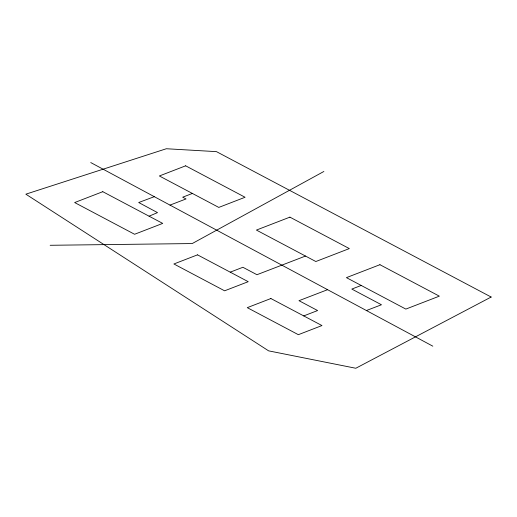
<?xml version="1.0" encoding="UTF-8"?>
<svg xmlns="http://www.w3.org/2000/svg" width="517" height="517" viewBox="0 0 517 517"><rect width="100%" height="100%" fill="white"/><g stroke="black" fill="none" stroke-linecap="round" stroke-linejoin="round"><path stroke-width="0.78" d="M323.875 171.47L192.221 243.559L50.162 245.284M149.083 216.196L157.504 212.61L138.705 202.522L154.292 196.673M192.389 193.442L182.688 197.19L186.03 198.955L169.99 205.1M230.239 272.162L242.893 267.276L256.949 274.714L305.495 256.057M361.196 285.455L351.825 289.074L381.462 304.759L366.404 310.53M303.725 315.913L317.612 310.549L298.981 300.687L327.578 289.688M90.74 162.558L432.819 346.177M491.15 297.036L355.806 368.259L268.62 350.856L25.85 194.179L166.351 148.741L216.474 151.643L491.15 297.036M102.786 191.691L74.655 202.554L134.582 234.272L162.706 223.402L102.786 191.691M185.655 165.815L159.372 175.967L218.788 207.42L245.071 197.261L185.655 165.815M289.908 217.14L256.413 230.078L315.829 261.524L349.324 248.587L289.908 217.14M197.52 254.849L173.899 263.974L224.604 290.812L248.225 281.687L197.52 254.849M270.889 298.529L247.275 307.654L298.348 334.686L321.962 325.561L270.889 298.529M379.924 264.698L346.429 277.635L405.845 309.088L439.34 296.151L379.924 264.698"/></g></svg>
